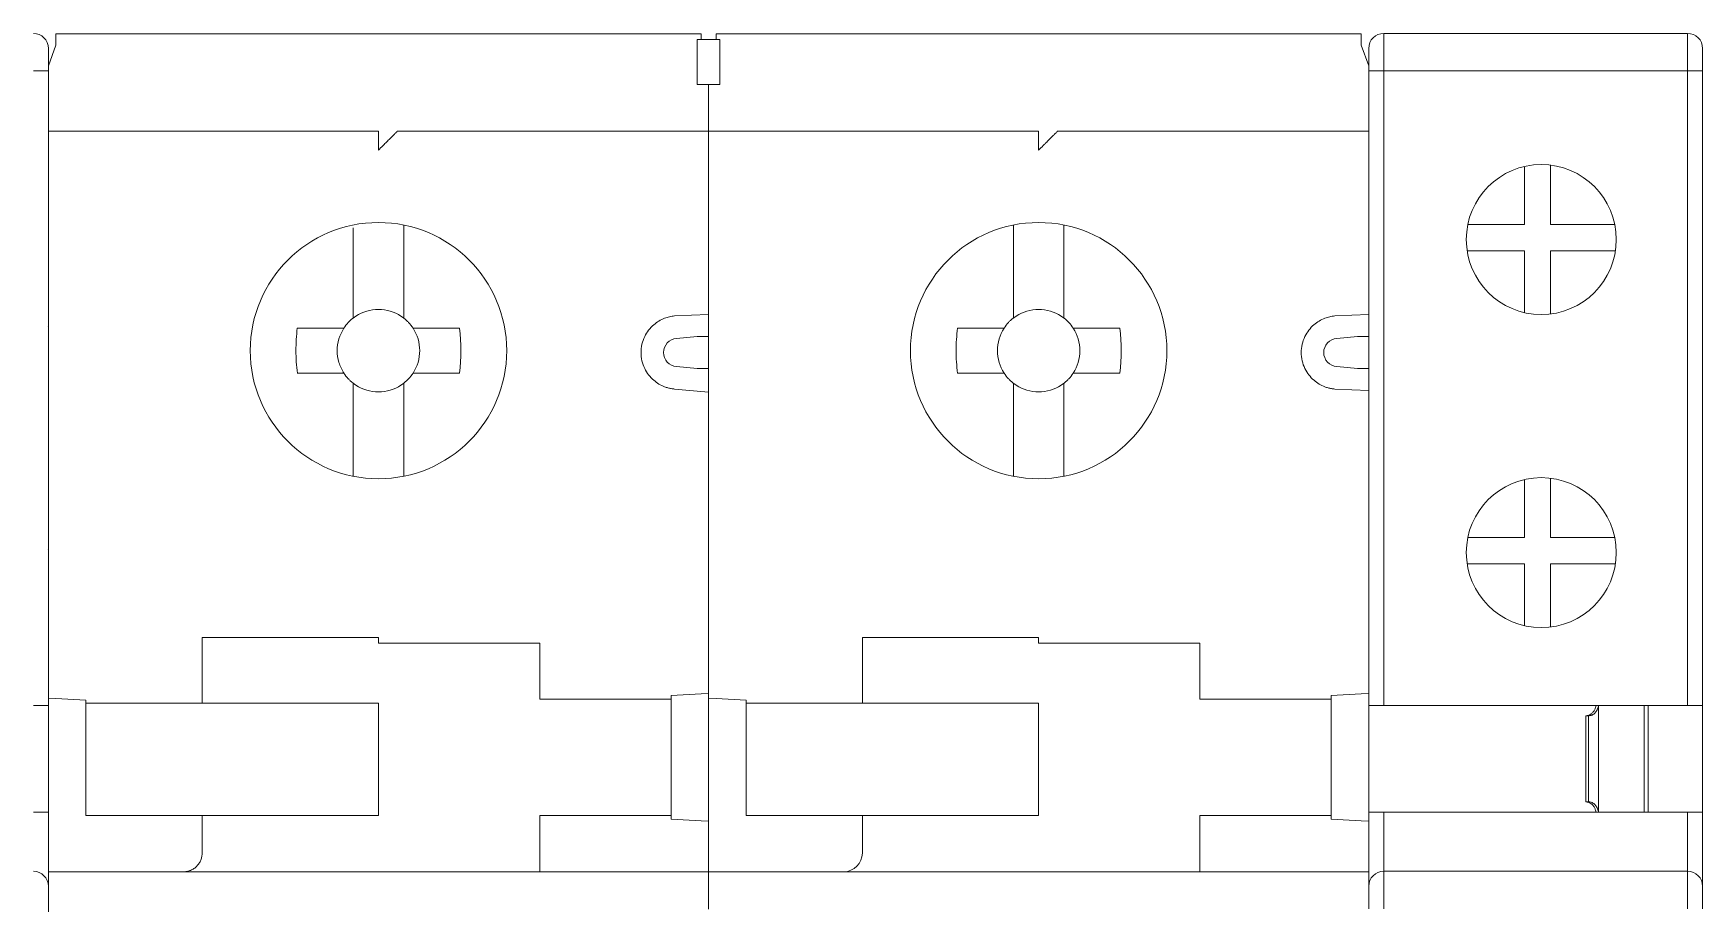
# Model space of a CAD drawing. Header units: millimetres. Extents: x 1359 to 3577, y 1336 to 3557.
# Drawn here: x 1919.57 to 1964.07, y 2789.13 to 2812.34 of the extents above; entities that cross this region are included whole.
import ezdxf

# ---------------------------------------------------------------- set-up
doc = ezdxf.new("R2010")
doc.units = ezdxf.units.MM
doc.layers.add('000-PI-Oprema', color=30, linetype='Continuous', lineweight=5)

msp = doc.modelspace()

# ---------------------------------------------------------------- linework, layer by layer
at = {"layer": '000-PI-Oprema', "color": 0, "lineweight": 0}
for p, q in [((1920.171, 2812.031), (1919.971, 2811.481)), ((1920.171, 2812.331), (1924.971, 2812.331)), ((1924.971, 2812.331), (1932.591, 2812.331)), ((1932.591, 2812.331), (1937.371, 2812.331)), ((1937.271, 2812.181), (1937.371, 2812.181)), ((1937.371, 2812.181), (1937.771, 2812.181)), ((1937.771, 2812.331), (1942.571, 2812.331)), ((1937.771, 2812.181), (1937.871, 2812.181)), ((1942.571, 2812.331), (1950.191, 2812.331)), ((1950.191, 2812.331), (1954.971, 2812.331)), ((1955.171, 2811.481), (1954.971, 2812.031)), ((1919.971, 2811.481), (1919.971, 2808.881)), ((1937.271, 2810.981), (1937.271, 2811.281)), ((1937.871, 2810.981), (1937.871, 2811.281)), ((1955.171, 2811.481), (1955.171, 2808.881)), ((1937.871, 2810.981), (1937.271, 2810.981)), ((1937.571, 2810.981), (1937.571, 2805.161)), ((1928.771, 2809.731), (1919.971, 2809.731)), ((1929.271, 2809.731), (1937.371, 2809.731)), ((1937.371, 2809.731), (1946.371, 2809.731)), ((1946.871, 2809.731), (1955.171, 2809.731)), ((1919.971, 2808.881), (1919.971, 2794.61)), ((1955.171, 2808.881), (1955.171, 2805.161)), ((1928.096, 2807.157), (1928.096, 2805.038)), ((1929.446, 2807.157), (1929.446, 2807.232)), ((1929.446, 2805.038), (1929.446, 2807.157)), ((1945.696, 2807.232), (1945.696, 2807.157)), ((1945.696, 2807.157), (1945.696, 2805.038)), ((1947.046, 2807.157), (1947.046, 2807.232)), ((1947.046, 2805.038), (1947.046, 2807.157)), ((1928.096, 2804.75), (1928.096, 2805.038)), ((1929.446, 2804.75), (1929.446, 2805.038)), ((1937.571, 2804.844), (1936.665, 2804.806)), ((1937.571, 2802.501), (1937.571, 2805.161)), ((1945.696, 2804.75), (1945.696, 2805.038)), ((1947.046, 2804.75), (1947.046, 2805.038)), ((1955.171, 2804.844), (1954.265, 2804.806)), ((1919.971, 2804.531), (1919.966, 2804.518)), ((1926.607, 2804.481), (1927.465, 2804.481)), ((1930.077, 2804.481), (1930.935, 2804.481)), ((1944.207, 2804.481), (1945.065, 2804.481)), ((1947.677, 2804.481), (1948.535, 2804.481)), ((1937.271, 2804.257), (1936.717, 2804.209)), ((1954.871, 2804.257), (1954.317, 2804.209)), ((1955.171, 2804.257), (1955.171, 2803.405)), ((1926.607, 2803.281), (1927.465, 2803.281)), ((1930.935, 2803.281), (1930.077, 2803.281)), ((1937.271, 2803.405), (1936.717, 2803.454)), ((1944.207, 2803.281), (1945.065, 2803.281)), ((1948.535, 2803.281), (1947.677, 2803.281)), ((1954.871, 2803.405), (1954.317, 2803.454)), ((1928.096, 2802.725), (1928.096, 2803.013)), ((1928.096, 2802.725), (1928.096, 2800.605)), ((1929.446, 2802.725), (1929.446, 2803.013)), ((1929.446, 2800.605), (1929.446, 2802.725)), ((1936.665, 2802.856), (1937.571, 2802.777)), ((1945.696, 2802.725), (1945.696, 2803.013)), ((1945.696, 2802.725), (1945.696, 2800.605)), ((1947.046, 2802.725), (1947.046, 2803.013)), ((1947.046, 2800.605), (1947.046, 2802.725)), ((1954.265, 2802.856), (1955.171, 2802.818)), ((1937.571, 2802.501), (1937.571, 2794.734)), ((1955.171, 2802.501), (1955.171, 2794.734)), ((1928.096, 2800.605), (1928.096, 2800.531)), ((1929.446, 2800.531), (1929.446, 2800.605)), ((1945.696, 2800.605), (1945.696, 2800.531)), ((1947.046, 2800.531), (1947.046, 2800.605)), ((1919.971, 2798.581), (1919.966, 2798.586)), ((1955.176, 2798.381), (1955.171, 2798.381)), ((1924.071, 2796.231), (1928.771, 2796.231)), ((1924.071, 2794.481), (1924.071, 2796.231)), ((1928.771, 2796.231), (1928.771, 2796.081)), ((1928.771, 2796.081), (1933.071, 2796.081)), ((1933.071, 2796.081), (1933.071, 2794.581)), ((1946.371, 2796.231), (1941.671, 2796.231)), ((1941.671, 2794.481), (1941.671, 2796.231)), ((1946.371, 2796.081), (1946.371, 2796.231)), ((1950.671, 2796.081), (1946.371, 2796.081)), ((1950.671, 2794.581), (1950.671, 2796.081)), ((1920.171, 2794.599), (1919.971, 2794.61)), ((1936.571, 2794.681), (1937.371, 2794.723)), ((1936.571, 2794.581), (1936.571, 2794.681)), ((1937.371, 2794.723), (1937.571, 2794.734)), ((1937.571, 2794.734), (1937.571, 2794.61)), ((1937.571, 2794.61), (1937.771, 2794.599)), ((1937.571, 2794.581), (1937.571, 2794.61)), ((1954.971, 2794.723), (1954.171, 2794.681)), ((1954.171, 2794.581), (1954.171, 2794.681)), ((1955.171, 2794.734), (1954.971, 2794.723)), ((1955.171, 2794.734), (1955.171, 2791.329)), ((1919.971, 2790.405), (1919.971, 2794.581)), ((1920.171, 2794.599), (1920.971, 2794.557)), ((1920.971, 2794.557), (1920.971, 2794.481)), ((1920.971, 2794.481), (1924.071, 2794.481)), ((1920.971, 2794.481), (1920.971, 2791.481)), ((1924.071, 2794.481), (1924.471, 2794.481)), ((1924.471, 2794.481), (1928.771, 2794.481)), ((1928.771, 2794.481), (1928.771, 2791.481)), ((1933.471, 2794.581), (1933.071, 2794.581)), ((1933.471, 2794.581), (1936.571, 2794.581)), ((1936.571, 2791.481), (1936.571, 2794.581)), ((1937.571, 2794.581), (1937.571, 2791.329)), ((1937.771, 2794.599), (1938.571, 2794.557)), ((1938.571, 2794.557), (1938.571, 2794.481)), ((1938.571, 2794.481), (1941.671, 2794.481)), ((1938.571, 2794.481), (1938.571, 2791.481)), ((1941.671, 2794.481), (1942.071, 2794.481)), ((1942.071, 2794.481), (1946.371, 2794.481)), ((1946.371, 2794.481), (1946.371, 2791.481)), ((1951.071, 2794.581), (1950.671, 2794.581)), ((1954.171, 2794.581), (1951.071, 2794.581)), ((1954.171, 2791.481), (1954.171, 2794.581)), ((1955.171, 2793.781), (1955.176, 2793.781)), ((1919.966, 2793.576), (1919.971, 2793.581)), ((1920.971, 2791.481), (1924.071, 2791.481)), ((1924.471, 2791.481), (1924.071, 2791.481)), ((1924.071, 2791.481), (1924.071, 2790.481)), ((1928.771, 2791.481), (1924.471, 2791.481)), ((1933.071, 2791.481), (1933.471, 2791.481)), ((1933.071, 2789.981), (1933.071, 2791.481)), ((1936.571, 2791.481), (1933.471, 2791.481)), ((1936.571, 2791.381), (1936.571, 2791.481)), ((1936.571, 2791.381), (1937.371, 2791.339)), ((1937.371, 2791.339), (1937.571, 2791.329)), ((1937.571, 2790.405), (1937.571, 2791.329)), ((1941.671, 2791.481), (1938.571, 2791.481)), ((1941.671, 2791.481), (1942.071, 2791.481)), ((1941.671, 2791.481), (1941.671, 2790.481)), ((1946.371, 2791.481), (1942.071, 2791.481)), ((1950.671, 2791.481), (1951.071, 2791.481)), ((1950.671, 2791.481), (1950.671, 2789.981)), ((1954.171, 2791.481), (1951.071, 2791.481)), ((1954.171, 2791.381), (1954.171, 2791.481)), ((1954.971, 2791.339), (1954.171, 2791.381)), ((1954.971, 2791.339), (1955.171, 2791.329)), ((1955.171, 2791.329), (1955.171, 2789.131)), ((1919.971, 2789.131), (1919.971, 2790.405)), ((1937.571, 2790.405), (1937.571, 2789.131)), ((1919.971, 2789.981), (1937.571, 2789.981)), ((1955.171, 2789.981), (1937.571, 2789.981)), ((1919.971, 2764.814), (1919.971, 2789.131)), ((1937.571, 2789.131), (1937.571, 2788.981))]:
    msp.add_line(p, q, dxfattribs=at)
at = {"layer": '000-PI-Oprema', "color": 0, "linetype": 'ByBlock', "lineweight": 0}
for p, q in [((1955.571, 2812.344), (1963.671, 2812.344)), ((1955.571, 2811.344), (1955.571, 2812.344)), ((1963.671, 2811.344), (1963.671, 2812.344)), ((1919.971, 2811.944), (1919.971, 2811.344)), ((1955.171, 2811.344), (1955.171, 2811.944)), ((1964.071, 2811.944), (1964.071, 2811.344)), ((1919.971, 2811.344), (1919.571, 2811.344)), ((1919.971, 2811.344), (1919.971, 2794.419)), ((1955.171, 2794.419), (1955.171, 2811.344)), ((1955.571, 2811.344), (1955.171, 2811.344)), ((1955.571, 2794.419), (1955.571, 2811.344)), ((1955.571, 2811.344), (1963.671, 2811.344)), ((1963.671, 2794.419), (1963.671, 2811.344)), ((1964.071, 2811.344), (1963.671, 2811.344)), ((1964.071, 2811.344), (1964.071, 2794.419)), ((1959.32, 2808.792), (1959.32, 2807.244)), ((1960.02, 2808.828), (1960.02, 2807.244)), ((1957.812, 2807.244), (1959.32, 2807.244)), ((1960.02, 2807.244), (1961.731, 2807.244)), ((1957.794, 2806.544), (1959.32, 2806.544)), ((1959.32, 2806.544), (1959.32, 2804.895)), ((1960.02, 2804.86), (1960.02, 2806.544)), ((1961.749, 2806.544), (1960.02, 2806.544)), ((1959.32, 2800.442), (1959.32, 2798.894)), ((1960.02, 2800.478), (1960.02, 2798.894)), ((1957.812, 2798.894), (1959.32, 2798.894)), ((1960.02, 2798.894), (1961.731, 2798.894)), ((1959.32, 2798.194), (1957.794, 2798.194)), ((1959.32, 2798.194), (1959.32, 2796.545)), ((1961.749, 2798.194), (1960.02, 2798.194)), ((1960.02, 2796.51), (1960.02, 2798.194)), ((1919.971, 2794.419), (1919.571, 2794.419)), ((1919.971, 2794.419), (1919.971, 2791.569)), ((1955.571, 2794.419), (1955.171, 2794.419)), ((1955.171, 2794.144), (1955.171, 2794.419)), ((1963.671, 2794.419), (1955.571, 2794.419)), ((1961.294, 2794.419), (1961.294, 2791.569)), ((1962.516, 2791.569), (1962.516, 2794.419)), ((1962.621, 2794.419), (1962.621, 2791.569)), ((1964.071, 2794.419), (1963.671, 2794.419)), ((1964.071, 2794.419), (1964.071, 2791.569)), ((1955.171, 2791.569), (1955.171, 2794.144)), ((1960.961, 2791.844), (1960.961, 2794.144)), ((1960.961, 2794.144), (1961.032, 2794.144)), ((1961.032, 2791.844), (1961.032, 2794.144)), ((1961.047, 2794.144), (1961.032, 2794.144)), ((1919.571, 2791.569), (1919.971, 2791.569)), ((1919.971, 2791.569), (1919.971, 2789.594)), ((1955.171, 2789.594), (1955.171, 2791.569)), ((1955.171, 2791.569), (1955.571, 2791.569)), ((1963.671, 2791.569), (1955.571, 2791.569)), ((1955.571, 2791.569), (1955.571, 2789.994)), ((1961.032, 2791.844), (1960.961, 2791.844)), ((1961.047, 2791.844), (1961.032, 2791.844)), ((1963.671, 2791.569), (1964.071, 2791.569)), ((1963.671, 2789.994), (1963.671, 2791.569)), ((1964.071, 2791.569), (1964.071, 2789.594)), ((1963.671, 2789.994), (1955.571, 2789.994)), ((1955.571, 2788.994), (1955.571, 2789.994)), ((1963.671, 2788.994), (1963.671, 2789.994)), ((1919.971, 2789.594), (1919.971, 2788.994)), ((1955.171, 2788.994), (1955.171, 2789.594)), ((1964.071, 2789.594), (1964.071, 2788.994))]:
    msp.add_line(p, q, dxfattribs=at)
for centre in [(1959.771, 2806.844), (1959.771, 2798.494)]:
    msp.add_circle(centre, 2, dxfattribs=at)
at = {"layer": '000-PI-Oprema', "color": 0, "lineweight": 0}
for centre in [(1928.771, 2803.881), (1946.371, 2803.881)]:
    msp.add_circle(centre, 3.418, dxfattribs=at)
at = {"layer": '000-PI-Oprema', "color": 0, "linetype": 'ByBlock', "lineweight": 0}
for centre, start, end in [((1919.571, 2811.944), 0, 90), ((1955.571, 2811.944), 90, 180), ((1963.671, 2811.944), 0, 90), ((1919.571, 2789.594), 0, 90), ((1955.571, 2789.594), 90, 180), ((1963.671, 2789.594), 0, 90)]:
    msp.add_arc(centre, 0.4, start, end, dxfattribs=at)
at = {"layer": '000-PI-Oprema', "color": 0, "lineweight": 0}
for centre, radius, start, end in [((1928.771, 2803.881), 1.1, 136.9319, 146.9443), ((1928.771, 2803.881), 1.1, 135, 136.9319), ((1928.771, 2803.881), 1.1, 123.0557, 133.0681), ((1928.771, 2803.881), 1.1, 46.9319, 56.9443), ((1928.771, 2803.881), 1.1, 45, 46.9319), ((1928.771, 2803.881), 1.1, 43.0681, 45), ((1928.771, 2803.881), 1.1, 33.0557, 43.0681), ((1946.371, 2803.881), 1.1, 136.9319, 146.9443), ((1946.371, 2803.881), 1.1, 135, 136.9319), ((1946.371, 2803.881), 1.1, 123.0557, 133.0681), ((1946.371, 2803.881), 1.1, 46.9319, 56.9443), ((1946.371, 2803.881), 1.1, 45, 46.9319), ((1946.371, 2803.881), 1.1, 43.0681, 45), ((1946.371, 2803.881), 1.1, 33.0557, 43.0681), ((1928.771, 2803.881), 1.1, 213.0557, 223.0681), ((1928.771, 2803.881), 1.1, 226.9319, 236.9443), ((1928.771, 2803.881), 1.1, 303.0557, 313.0681), ((1928.771, 2803.881), 1.1, 313.0681, 315), ((1928.771, 2803.881), 1.1, 315, 316.9319), ((1928.771, 2803.881), 1.1, 316.9319, 326.9443), ((1946.371, 2803.881), 1.1, 213.0557, 223.0681), ((1946.371, 2803.881), 1.1, 226.9319, 236.9443), ((1946.371, 2803.881), 1.1, 303.0557, 313.0681), ((1946.371, 2803.881), 1.1, 313.0681, 315), ((1946.371, 2803.881), 1.1, 315, 316.9319), ((1946.371, 2803.881), 1.1, 316.9319, 326.9443), ((1941.171, 2790.481), 0.5, 270, 0)]:
    msp.add_arc(centre, radius, start, end, dxfattribs=at)
for points, knots in [([(1920.171, 2812.031), (1920.171, 2812.057), (1920.171, 2812.112), (1920.171, 2812.187), (1920.171, 2812.252), (1920.171, 2812.298), (1920.171, 2812.326), (1920.171, 2812.329), (1920.171, 2812.331)], [0.2613825, 0.2613825, 0.2613825, 0.2613825, 0.3685854, 0.5000663, 0.6285535, 0.7600358, 0.8779631, 1, 1, 1, 1]), ([(1937.271, 2812.181), (1937.271, 2812.162), (1937.271, 2812.108), (1937.271, 2811.993), (1937.271, 2811.834), (1937.271, 2811.657), (1937.271, 2811.47), (1937.271, 2811.344), (1937.271, 2811.281)], [0.287427, 0.287427, 0.287427, 0.287427, 0.3699948, 0.5001298, 0.629921, 0.7600558, 0.879771, 1, 1, 1, 1]), ([(1937.371, 2812.181), (1937.371, 2812.182), (1937.371, 2812.238), (1937.371, 2812.306), (1937.371, 2812.323), (1937.371, 2812.331)], [0, 0, 0, 0, 0.010834, 0.505413, 1, 1, 1, 1]), ([(1937.771, 2812.331), (1937.771, 2812.323), (1937.771, 2812.306), (1937.771, 2812.238), (1937.771, 2812.182), (1937.771, 2812.181)], [0, 0, 0, 0, 0.494587, 0.989166, 1, 1, 1, 1]), ([(1937.871, 2812.181), (1937.871, 2812.133), (1937.871, 2812.068), (1937.871, 2811.803), (1937.871, 2811.543), (1937.871, 2811.281)], [0.2858647, 0.2858647, 0.2858647, 0.2858647, 0.5, 0.5, 1, 1, 1, 1]), ([(1954.971, 2812.031), (1954.971, 2812.088), (1954.971, 2812.141), (1954.971, 2812.277), (1954.971, 2812.331), (1954.971, 2812.331)], [0.262243, 0.262243, 0.262243, 0.262243, 0.5, 0.5, 1, 1, 1, 1]), ([(1928.771, 2809.731), (1928.771, 2809.73), (1928.771, 2809.729), (1928.771, 2809.716), (1928.771, 2809.694), (1928.771, 2809.652), (1928.771, 2809.588), (1928.771, 2809.508), (1928.771, 2809.42), (1928.771, 2809.326), (1928.771, 2809.263), (1928.771, 2809.231)], [0, 0, 0, 0, 0.080758, 0.160392, 0.240099, 0.368585, 0.500066, 0.628554, 0.760036, 0.877963, 1, 1, 1, 1]), ([(1929.271, 2809.731), (1929.271, 2809.731), (1929.269, 2809.73), (1929.26, 2809.72), (1929.245, 2809.706), (1929.224, 2809.684), (1929.197, 2809.657), (1929.164, 2809.624), (1929.117, 2809.577), (1929.05, 2809.51), (1928.969, 2809.428), (1928.874, 2809.334), (1928.809, 2809.269), (1928.771, 2809.231)], [0, 0, 0, 0, 0.056117, 0.113833, 0.173777, 0.236509, 0.302522, 0.372235, 0.446007, 0.56933, 0.712859, 0.83153, 1, 1, 1, 1]), ([(1946.371, 2809.231), (1946.371, 2809.362), (1946.371, 2809.492), (1946.371, 2809.677), (1946.371, 2809.731), (1946.371, 2809.731)], [0, 0, 0, 0, 0.5, 0.5, 1, 1, 1, 1]), ([(1946.371, 2809.231), (1946.393, 2809.253), (1946.437, 2809.296), (1946.501, 2809.361), (1946.572, 2809.432), (1946.649, 2809.509), (1946.725, 2809.585), (1946.788, 2809.648), (1946.835, 2809.695), (1946.866, 2809.726), (1946.869, 2809.729), (1946.871, 2809.731)], [0, 0, 0, 0, 0.097283, 0.192791, 0.287384, 0.42418, 0.554334, 0.675821, 0.789691, 0.896334, 1, 1, 1, 1]), ([(1929.371, 2804.803), (1929.194, 2804.919), (1928.983, 2804.981), (1928.56, 2804.981), (1928.349, 2804.919), (1928.171, 2804.803)], [0, 0, 0, 0, 0.5, 0.5, 1, 1, 1, 1]), ([(1946.971, 2804.803), (1946.794, 2804.919), (1946.583, 2804.981), (1946.16, 2804.981), (1945.949, 2804.919), (1945.771, 2804.803)], [0, 0, 0, 0, 0.5, 0.5, 1, 1, 1, 1]), ([(1955.171, 2805.16), (1955.171, 2805.16), (1955.171, 2805.158), (1955.171, 2805.145), (1955.171, 2805.123), (1955.171, 2805.084), (1955.171, 2805.014), (1955.171, 2804.901), (1955.171, 2804.763), (1955.171, 2804.606), (1955.171, 2804.435), (1955.171, 2804.316), (1955.171, 2804.257)], [0, 0, 0, 0, 0.062572, 0.124512, 0.186422, 0.248903, 0.373491, 0.498598, 0.623567, 0.749199, 0.874318, 1, 1, 1, 1]), ([(1926.607, 2804.481), (1926.583, 2804.282), (1926.559, 2803.881), (1926.583, 2803.48), (1926.608, 2803.281), (1926.607, 2803.281)], [-0.000008, -0.000008, -0.000008, -0.000008, 0.499992, 0.999992, 1, 1, 1, 1]), ([(1930.077, 2804.481), (1930.01, 2804.481), (1929.885, 2804.481), (1929.754, 2804.481), (1929.693, 2804.481)], [0, 0, 0, 0, 0.54278, 1, 1, 1, 1]), ([(1936.665, 2802.856), (1936.634, 2802.86), (1936.574, 2802.867), (1936.485, 2802.888), (1936.374, 2802.924), (1936.245, 2802.987), (1936.1, 2803.092), (1935.968, 2803.231), (1935.859, 2803.408), (1935.787, 2803.611), (1935.763, 2803.831), (1935.787, 2804.052), (1935.859, 2804.254), (1935.968, 2804.432), (1936.099, 2804.57), (1936.245, 2804.676), (1936.388, 2804.744), (1936.529, 2804.789), (1936.619, 2804.8), (1936.665, 2804.806)], [0, 0, 0, 0, 0.031513, 0.062833, 0.094232, 0.152293, 0.210532, 0.279327, 0.348301, 0.424071, 0.50002, 0.57579, 0.651739, 0.720534, 0.789508, 0.84757, 0.905809, 0.95275, 1, 1, 1, 1]), ([(1944.207, 2804.481), (1944.183, 2804.282), (1944.159, 2803.881), (1944.183, 2803.48), (1944.208, 2803.281), (1944.207, 2803.281)], [0, 0, 0, 0, 0.5, 1, 1.000008, 1.000008, 1.000008, 1.000008]), ([(1947.677, 2804.481), (1947.61, 2804.481), (1947.485, 2804.481), (1947.354, 2804.481), (1947.293, 2804.481)], [0, 0, 0, 0, 0.54278, 1, 1, 1, 1]), ([(1954.265, 2802.856), (1954.234, 2802.86), (1954.174, 2802.867), (1954.085, 2802.888), (1953.974, 2802.924), (1953.845, 2802.987), (1953.7, 2803.092), (1953.568, 2803.231), (1953.459, 2803.408), (1953.387, 2803.611), (1953.363, 2803.831), (1953.387, 2804.052), (1953.459, 2804.254), (1953.568, 2804.432), (1953.699, 2804.57), (1953.845, 2804.676), (1953.988, 2804.744), (1954.129, 2804.789), (1954.219, 2804.8), (1954.265, 2804.806)], [0, 0, 0, 0, 0.031513, 0.062833, 0.094232, 0.152293, 0.210532, 0.279327, 0.348301, 0.424071, 0.50002, 0.57579, 0.651739, 0.720534, 0.789508, 0.84757, 0.905809, 0.95275, 1, 1, 1, 1]), ([(1936.717, 2803.454), (1936.624, 2803.462), (1936.534, 2803.506), (1936.408, 2803.644), (1936.371, 2803.738), (1936.371, 2803.925), (1936.408, 2804.018), (1936.534, 2804.156), (1936.624, 2804.2), (1936.717, 2804.209)], [0, 0, 0, 0, 0.25, 0.25, 0.5, 0.5, 0.75, 0.75, 1, 1, 1, 1]), ([(1937.571, 2804.257), (1937.571, 2804.257), (1937.539, 2804.257), (1937.428, 2804.257), (1937.35, 2804.257), (1937.271, 2804.257)], [0, 0, 0, 0, 0.5, 0.5, 1, 1, 1, 1]), ([(1954.317, 2803.454), (1954.224, 2803.462), (1954.134, 2803.506), (1954.008, 2803.644), (1953.971, 2803.738), (1953.971, 2803.925), (1954.008, 2804.018), (1954.134, 2804.156), (1954.224, 2804.2), (1954.317, 2804.209)], [0, 0, 0, 0, 0.25, 0.25, 0.5, 0.5, 0.75, 0.75, 1, 1, 1, 1]), ([(1955.171, 2804.257), (1955.171, 2804.257), (1955.139, 2804.257), (1955.028, 2804.257), (1954.95, 2804.257), (1954.871, 2804.257)], [0, 0, 0, 0, 0.5, 0.5, 1, 1, 1, 1]), ([(1927.849, 2803.281), (1927.851, 2803.283), (1927.849, 2803.281), (1927.849, 2803.282), (1927.849, 2803.282), (1927.849, 2803.282), (1927.849, 2803.283), (1927.848, 2803.284), (1927.846, 2803.286), (1927.843, 2803.291), (1927.837, 2803.301), (1927.825, 2803.321), (1927.802, 2803.361), (1927.76, 2803.443), (1927.695, 2803.617), (1927.671, 2803.776), (1927.671, 2803.881)], [0, 0, 0, 0, 0.000244, 0.000244, 0.000488, 0.000977, 0.001953, 0.003906, 0.007813, 0.015625, 0.03125, 0.0625, 0.125, 0.25, 0.5, 1, 1, 1, 1]), ([(1945.449, 2803.281), (1945.449, 2803.281), (1945.334, 2803.459), (1945.271, 2803.67), (1945.271, 2803.881)], [0, 0, 0, 0, 0.0000079, 0.5000079, 0.5000079, 0.5000079, 0.5000079]), ([(1927.465, 2803.281), (1927.533, 2803.281), (1927.657, 2803.281), (1927.789, 2803.281), (1927.849, 2803.281)], [0, 0, 0, 0, 0.54278, 1, 1, 1, 1]), ([(1930.077, 2803.281), (1930.01, 2803.281), (1929.886, 2803.281), (1929.754, 2803.281), (1929.693, 2803.281)], [0, 0, 0, 0, 0.540007, 1, 1, 1, 1]), ([(1937.571, 2803.405), (1937.571, 2803.405), (1937.542, 2803.405), (1937.425, 2803.405), (1937.342, 2803.405), (1937.271, 2803.405)], [0, 0, 0, 0, 0.5, 0.5, 1, 1, 1, 1]), ([(1945.065, 2803.281), (1945.133, 2803.281), (1945.257, 2803.281), (1945.389, 2803.281), (1945.449, 2803.281)], [0, 0, 0, 0, 0.54278, 1, 1, 1, 1]), ([(1947.677, 2803.281), (1947.61, 2803.281), (1947.486, 2803.281), (1947.354, 2803.281), (1947.293, 2803.281)], [0, 0, 0, 0, 0.540007, 1, 1, 1, 1]), ([(1955.171, 2803.405), (1955.171, 2803.405), (1955.142, 2803.405), (1955.025, 2803.405), (1954.942, 2803.405), (1954.871, 2803.405)], [0, 0, 0, 0, 0.5, 0.5, 1, 1, 1, 1]), ([(1955.171, 2803.405), (1955.171, 2803.376), (1955.171, 2803.316), (1955.171, 2803.229), (1955.171, 2803.142), (1955.171, 2803.031), (1955.171, 2802.899), (1955.171, 2802.762), (1955.171, 2802.648), (1955.171, 2802.566), (1955.171, 2802.512), (1955.171, 2802.505), (1955.171, 2802.502)], [0, 0, 0, 0, 0.06314, 0.125631, 0.188079, 0.251095, 0.376332, 0.501694, 0.62641, 0.751388, 0.875439, 1, 1, 1, 1]), ([(1928.171, 2802.959), (1928.349, 2802.844), (1928.56, 2802.781), (1928.983, 2802.781), (1929.194, 2802.844), (1929.371, 2802.959)], [0, 0, 0, 0, 0.5, 0.5, 1, 1, 1, 1]), ([(1945.771, 2802.959), (1945.949, 2802.844), (1946.16, 2802.781), (1946.583, 2802.781), (1946.794, 2802.844), (1946.971, 2802.959)], [0, 0, 0, 0, 0.5, 0.5, 1, 1, 1, 1]), ([(1923.571, 2789.981), (1923.592, 2789.982), (1923.629, 2789.983), (1923.682, 2789.993), (1923.725, 2790.005), (1923.782, 2790.026), (1923.85, 2790.062), (1923.927, 2790.125), (1923.989, 2790.201), (1924.036, 2790.29), (1924.066, 2790.385), (1924.069, 2790.45), (1924.071, 2790.481)], [0, 0, 0, 0, 0.090538, 0.168629, 0.234274, 0.28748, 0.430983, 0.554467, 0.680811, 0.79553, 0.900937, 1, 1, 1, 1])]:
    msp.add_open_spline(points, degree=3, knots=knots, dxfattribs=at)
for points in [[(1927.849, 2804.481), (1927.715, 2804.481), (1927.589, 2804.481), (1927.465, 2804.481)], [(1927.671, 2803.881), (1927.671, 2804.093), (1927.734, 2804.304), (1927.849, 2804.481)], [(1927.993, 2804.659), (1928.002, 2804.668), (1928.011, 2804.676), (1928.02, 2804.685)], [(1929.871, 2803.881), (1929.871, 2804.093), (1929.809, 2804.304), (1929.693, 2804.481)], [(1930.935, 2803.281), (1930.983, 2803.679), (1930.983, 2804.083), (1930.935, 2804.481)], [(1945.449, 2804.481), (1945.315, 2804.481), (1945.189, 2804.481), (1945.065, 2804.481)], [(1945.271, 2803.881), (1945.271, 2804.093), (1945.334, 2804.304), (1945.449, 2804.481)], [(1945.593, 2804.659), (1945.602, 2804.668), (1945.611, 2804.676), (1945.62, 2804.685)], [(1947.471, 2803.881), (1947.471, 2804.093), (1947.409, 2804.304), (1947.293, 2804.481)], [(1948.535, 2803.281), (1948.583, 2803.679), (1948.583, 2804.083), (1948.535, 2804.481)], [(1929.693, 2803.281), (1929.809, 2803.459), (1929.871, 2803.67), (1929.871, 2803.881)], [(1947.293, 2803.281), (1947.409, 2803.459), (1947.471, 2803.67), (1947.471, 2803.881)], [(1927.993, 2803.103), (1927.985, 2803.112), (1927.976, 2803.121), (1927.968, 2803.13)], [(1928.02, 2803.078), (1928.011, 2803.086), (1928.002, 2803.095), (1927.993, 2803.103)], [(1945.593, 2803.103), (1945.585, 2803.112), (1945.576, 2803.121), (1945.568, 2803.13)], [(1945.62, 2803.078), (1945.611, 2803.086), (1945.602, 2803.095), (1945.593, 2803.103)]]:
    msp.add_open_spline(points, degree=3, dxfattribs=at)
at = {"layer": '000-PI-Oprema', "color": 0, "linetype": 'ByBlock', "lineweight": 0}
for points, knots in [([(1960.967, 2794.144), (1960.987, 2794.144), (1961.028, 2794.15), (1961.089, 2794.18), (1961.145, 2794.227), (1961.189, 2794.289), (1961.216, 2794.355), (1961.224, 2794.4), (1961.225, 2794.419)], [0, 0, 0, 0, 0.175589, 0.351177, 0.526766, 0.702354, 0.877943, 1, 1, 1, 1]), ([(1961.293, 2794.419), (1961.292, 2794.407), (1961.291, 2794.395), (1961.287, 2794.373), (1961.284, 2794.363), (1961.278, 2794.343), (1961.275, 2794.334), (1961.264, 2794.305), (1961.255, 2794.288), (1961.239, 2794.263), (1961.233, 2794.254), (1961.221, 2794.239), (1961.208, 2794.224), (1961.195, 2794.212), (1961.181, 2794.199), (1961.174, 2794.194), (1961.153, 2794.178), (1961.139, 2794.169), (1961.117, 2794.159), (1961.11, 2794.157), (1961.096, 2794.152), (1961.09, 2794.15), (1961.07, 2794.145), (1961.058, 2794.144), (1961.047, 2794.144)], [0, 0, 0, 0, 0.078296, 0.078296, 0.144132, 0.144132, 0.209968, 0.209968, 0.34164, 0.34164, 0.407476, 0.407476, 0.473312, 0.539148, 0.539148, 0.604984, 0.604984, 0.736656, 0.736656, 0.802492, 0.802492, 0.868328, 0.868328, 1, 1, 1, 1]), ([(1961.225, 2791.569), (1961.224, 2791.588), (1961.216, 2791.633), (1961.189, 2791.699), (1961.145, 2791.761), (1961.089, 2791.808), (1961.028, 2791.837), (1960.987, 2791.844), (1960.967, 2791.844)], [0, 0, 0, 0, 0.122057, 0.297646, 0.473234, 0.648823, 0.824411, 1, 1, 1, 1]), ([(1961.047, 2791.844), (1961.058, 2791.844), (1961.07, 2791.843), (1961.09, 2791.838), (1961.096, 2791.836), (1961.11, 2791.831), (1961.117, 2791.828), (1961.139, 2791.818), (1961.153, 2791.81), (1961.174, 2791.794), (1961.181, 2791.789), (1961.195, 2791.776), (1961.208, 2791.763), (1961.221, 2791.749), (1961.233, 2791.733), (1961.239, 2791.725), (1961.255, 2791.7), (1961.264, 2791.682), (1961.275, 2791.654), (1961.278, 2791.644), (1961.284, 2791.625), (1961.287, 2791.615), (1961.291, 2791.593), (1961.292, 2791.581), (1961.293, 2791.569)], [0, 0, 0, 0, 0.131674, 0.131674, 0.197511, 0.197511, 0.263348, 0.263348, 0.395022, 0.395022, 0.460859, 0.460859, 0.526697, 0.592534, 0.592534, 0.658371, 0.658371, 0.790045, 0.790045, 0.855882, 0.855882, 0.921719, 0.921719, 1, 1, 1, 1])]:
    msp.add_open_spline(points, degree=3, knots=knots, dxfattribs=at)

doc.saveas('drawing.dxf')
